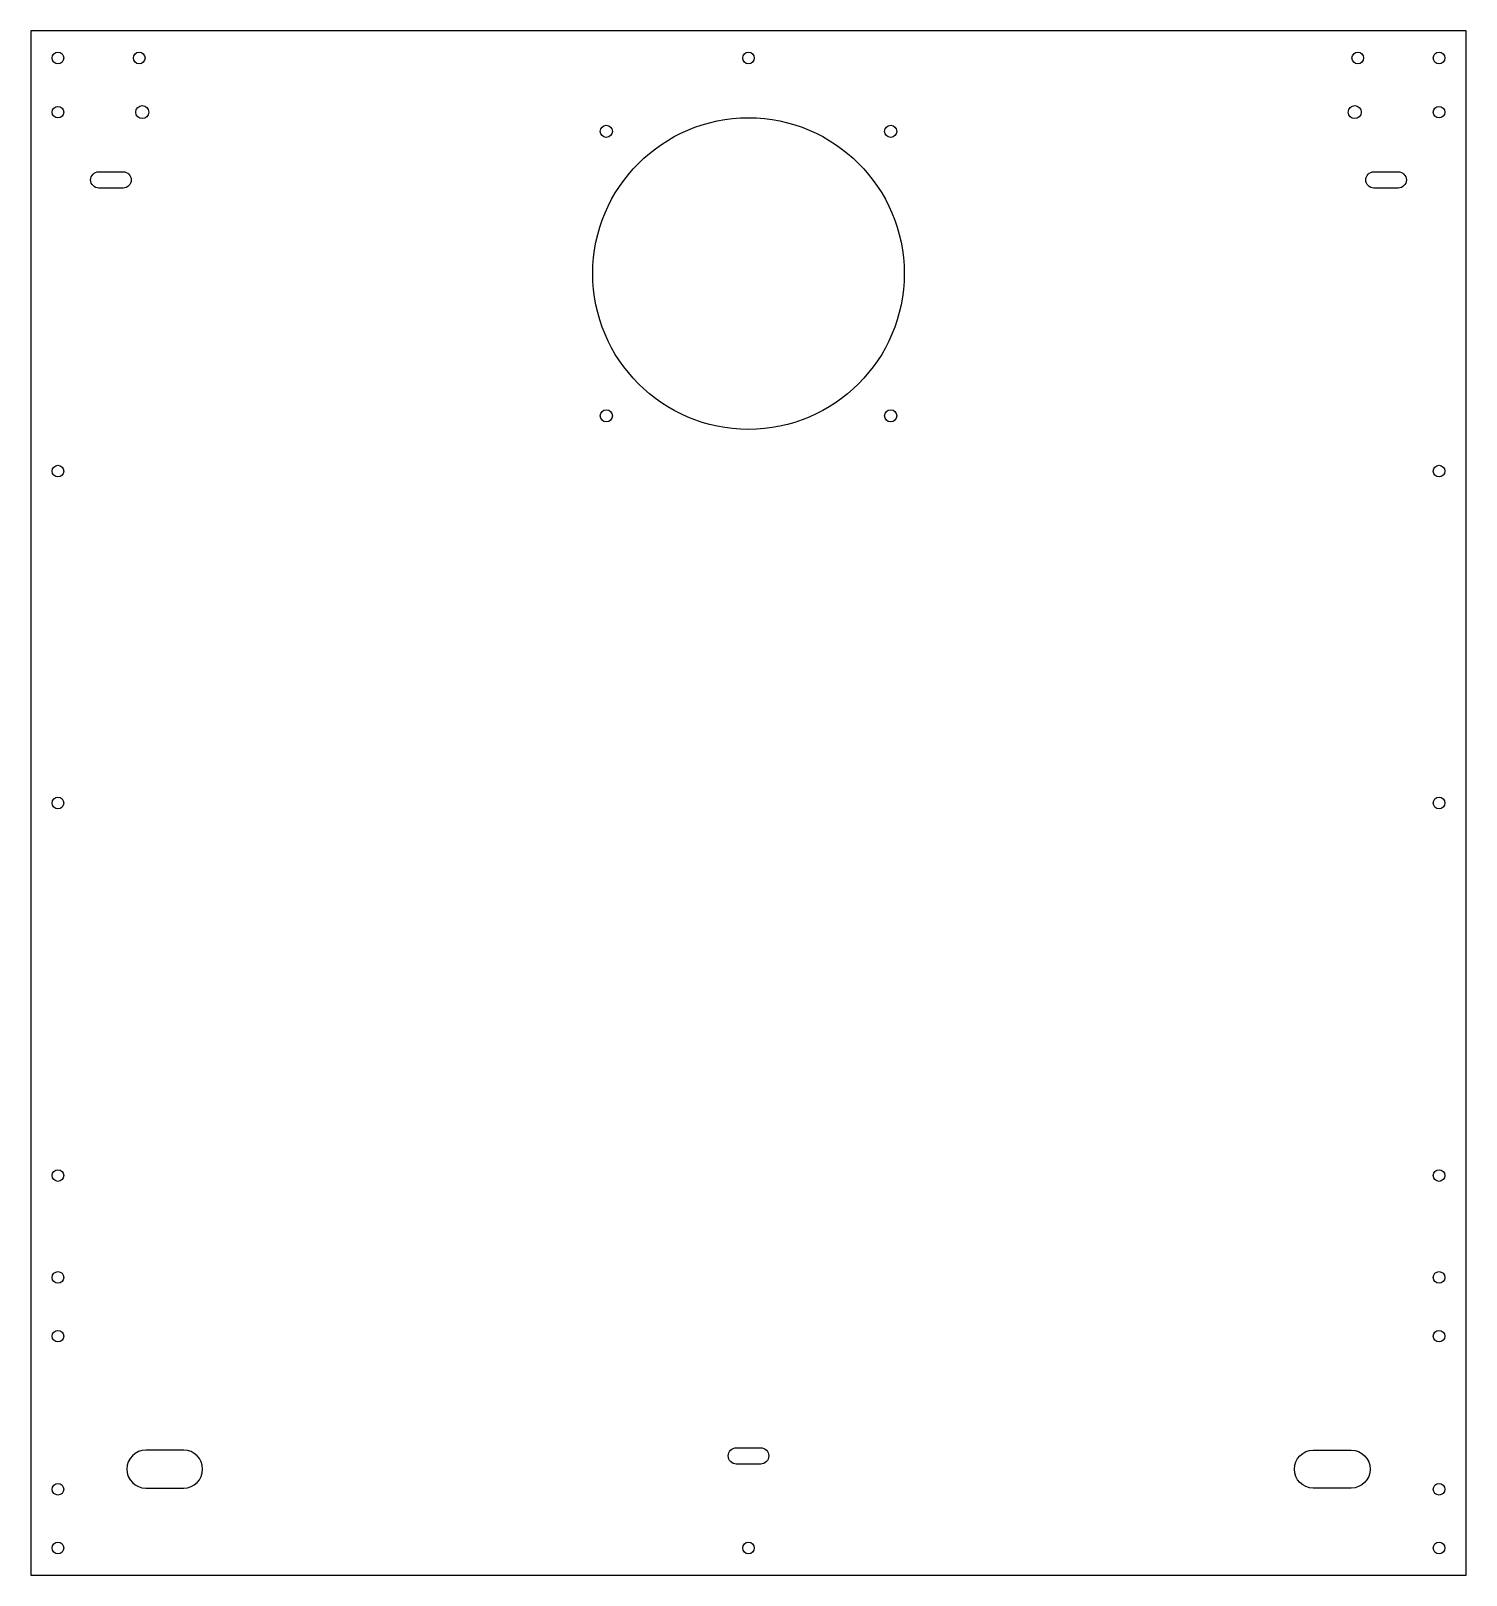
# Model space of a CAD drawing. Header units: millimetres. Extents: x -265 to 265, y -515 to 55.
import ezdxf

# ---------------------------------------------------------------- set-up
doc = ezdxf.new("R2010")
doc.units = ezdxf.units.MM
doc.layers.get('0').update_dxf_attribs({"linetype": 'CONTINUOUS'})

msp = doc.modelspace()

# ---------------------------------------------------------------- linework, layer by layer
msp.add_lwpolyline([(265, -515), (265, 55), (-265, 55), (-265, -515)], close=True)
msp.add_lwpolyline([(265, -515), (265, 55), (-265, 55), (-265, -515)], close=True)
for points in [[(-239.93, 3), (-230.93, 3, -1), (-230.93, -3), (-239.93, -3, -1)], [(-239.93, 3), (-230.93, 3, -1), (-230.93, -3), (-239.93, -3, -1)], [(239.93, -3), (230.93, -3, -1), (230.93, 3), (239.93, 3, -1)], [(239.93, -3), (230.93, -3, -1), (230.93, 3), (239.93, 3, -1)], [(-222.57, -468.87, 1), (-222.57, -482.87), (-208.57, -482.87, 1), (-208.57, -468.87)], [(-222.57, -468.87, 1), (-222.57, -482.87), (-208.57, -482.87, 1), (-208.57, -468.87)], [(-4.5, -468), (4.5, -468, -1), (4.5, -474), (-4.5, -474, -1)], [(-4.5, -468), (4.5, -468, -1), (4.5, -474), (-4.5, -474, -1)], [(208.57, -468.87), (222.57, -468.87, -1), (222.57, -482.87), (208.57, -482.87, -1)], [(208.57, -468.87), (222.57, -468.87, -1), (222.57, -482.87), (208.57, -482.87, -1)]]:
    msp.add_lwpolyline(points, format="xyb", close=True)
for centre, radius in [((-255, 45), 2.15), ((-255, 45), 2.15), ((-225, 45), 2.15), ((-225, 45), 2.15), ((0, 45), 2.15), ((0, 45), 2.15), ((225, 45), 2.15), ((225, 45), 2.15), ((255, 45), 2.15), ((255, 45), 2.15), ((-255, 25), 2.15), ((-255, 25), 2.15), ((-223.85, 25), 2.4), ((-223.85, 25), 2.4), ((0, -34.58), 57.5), ((0, -34.58), 57.5), ((223.85, 25), 2.4), ((223.85, 25), 2.4), ((255, 25), 2.15), ((255, 25), 2.15), ((-52.5, 17.92), 2.25), ((-52.5, 17.92), 2.25), ((52.5, 17.92), 2.25), ((52.5, 17.92), 2.25), ((-52.5, -87.08), 2.25), ((-52.5, -87.08), 2.25), ((52.5, -87.08), 2.25), ((52.5, -87.08), 2.25), ((-255, -107.5), 2.15), ((-255, -107.5), 2.15), ((255, -107.5), 2.15), ((255, -107.5), 2.15), ((-255, -230), 2.15), ((-255, -230), 2.15), ((255, -230), 2.15), ((255, -230), 2.15), ((-255, -367.5), 2.15), ((-255, -367.5), 2.15), ((255, -367.5), 2.15), ((255, -367.5), 2.15), ((-255, -405.12), 2.15), ((-255, -405.12), 2.15), ((255, -405.12), 2.15), ((255, -405.12), 2.15), ((-255, -426.8), 2.15), ((-255, -426.8), 2.15), ((255, -426.8), 2.15), ((255, -426.8), 2.15), ((-255, -483.32), 2.15), ((-255, -483.32), 2.15), ((255, -483.32), 2.15), ((255, -483.32), 2.15), ((-255, -505), 2.15), ((-255, -505), 2.15), ((0, -505), 2.15), ((0, -505), 2.15), ((255, -505), 2.15), ((255, -505), 2.15)]:
    msp.add_circle(centre, radius)

doc.saveas('drawing.dxf')
